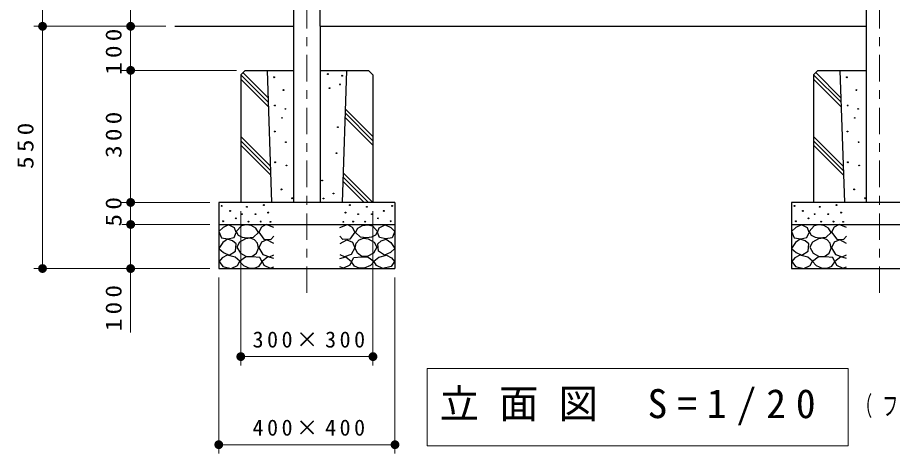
# Model space of a CAD drawing. Units: millimetres on the paper, scale 1:20. Extents: x -385 to 0, y 0 to 267.
# Drawn here: x -298.4 to -199.1, y 65.2 to 114.7 of the extents above; entities that cross this region are included whole.
import ezdxf

# ---------------------------------------------------------------- set-up
doc = ezdxf.new("R2010")
doc.units = ezdxf.units.MM
doc.linetypes.add('USER2', pattern=[6, 3, -1, 1, -1])
doc.layers.add('LY_1', color=7, linetype='Continuous', lineweight=13)
doc.styles.add('ＭＳ ゴシック', font='')
doc.styles.get('ＭＳ ゴシック').set_extended_font_data('MS Gothic')

# ---------------------------------------------------------------- blocks, each defined once
blk = doc.blocks.new('filled_dot')
at = {"color": 0, "linetype": 'Continuous', "lineweight": -2, "const_width": 1.25}
blk.add_lwpolyline([(-0.625, 0, 1), (0.625, 0, 1)], format="xyb", close=True, dxfattribs=at)

msp = doc.modelspace()

# ---------------------------------------------------------------- linework, layer by layer
at = {"layer": 'LY_1', "linetype": 'USER2'}
for p, q in [((-265.572, 83.438), (-265.572, 148.541)), ((-200.572, 83.438), (-200.572, 148.541))]:
    msp.add_line(p, q, dxfattribs=at)
at = {"layer": 'LY_1'}
for p, q in [((-295.572, 113.69), (-295.572, 143.69)), ((-285.572, 113.69), (-285.572, 143.44)), ((-281.572, 113.69), (-296.572, 113.69)), ((-295.572, 86.19), (-295.572, 113.69)), ((-281.572, 113.69), (-286.572, 113.69)), ((-285.572, 108.69), (-285.572, 113.69)), ((-273.572, 108.69), (-286.572, 108.69)), ((-285.572, 93.69), (-285.572, 108.69)), ((-269.968, 105.581), (-272.825, 108.438)), ((-204.968, 105.581), (-207.825, 108.438)), ((-269.951, 105.069), (-273.072, 108.19)), ((-269.934, 104.557), (-273.072, 107.695)), ((-204.951, 105.069), (-208.072, 108.19)), ((-204.934, 104.557), (-208.072, 107.695)), ((-258.072, 101.185), (-261.217, 104.33)), ((-258.072, 100.195), (-261.249, 103.372)), ((-258.072, 100.69), (-261.233, 103.851)), ((-269.71, 97.823), (-273.072, 101.185)), ((-269.693, 97.311), (-273.072, 100.69)), ((-204.71, 97.823), (-208.072, 101.185)), ((-204.693, 97.311), (-208.072, 100.69)), ((-269.676, 96.799), (-273.072, 100.195)), ((-204.676, 96.799), (-208.072, 100.195)), ((-258.572, 93.69), (-261.475, 96.593)), ((-258.077, 93.69), (-261.459, 97.072)), ((-259.067, 93.69), (-261.491, 96.114)), ((-276.572, 93.69), (-286.572, 93.69)), ((-285.572, 91.19), (-285.572, 93.69)), ((-273.072, 92.69), (-273.072, 75.19)), ((-258.072, 92.69), (-258.072, 75.19)), ((-276.572, 91.19), (-286.572, 91.19)), ((-285.572, 78.931), (-285.572, 91.19)), ((-286.572, 86.19), (-296.572, 86.19)), ((-276.572, 86.19), (-286.572, 86.19)), ((-275.572, 85.19), (-275.572, 65.19)), ((-255.572, 85.19), (-255.572, 65.19)), ((-258.072, 76.19), (-273.072, 76.19)), ((-251.925, 74.853), (-251.925, 66.053)), ((-204.125, 74.853), (-251.925, 74.853)), ((-204.125, 66.053), (-204.125, 74.853)), ((-255.572, 66.19), (-275.572, 66.19)), ((-251.925, 66.053), (-204.125, 66.053))]:
    msp.add_line(p, q, dxfattribs=at)
at = {"layer": 'LY_1', "lineweight": 25}
for p, q in [((-267.084, 142.891), (-267.084, 113.69)), ((-264.059, 113.69), (-264.059, 142.891)), ((-202.084, 142.891), (-202.084, 113.69)), ((-280.572, 113.69), (-267.084, 113.69)), ((-267.084, 113.69), (-267.084, 93.69)), ((-264.059, 113.69), (-202.084, 113.69)), ((-264.059, 113.69), (-264.059, 93.69)), ((-202.084, 113.69), (-202.084, 93.69)), ((-273.072, 108.19), (-272.572, 108.69)), ((-272.572, 108.69), (-267.084, 108.69)), ((-270.072, 108.69), (-269.572, 93.69)), ((-264.059, 108.69), (-258.572, 108.69)), ((-261.072, 108.69), (-261.572, 93.69)), ((-258.572, 108.69), (-258.072, 108.19)), ((-208.072, 108.19), (-207.572, 108.69)), ((-207.572, 108.69), (-202.084, 108.69)), ((-205.072, 108.69), (-204.572, 93.69)), ((-273.072, 108.19), (-273.072, 93.69)), ((-258.072, 108.19), (-258.072, 93.69)), ((-208.072, 108.19), (-208.072, 93.69)), ((-255.572, 93.69), (-275.572, 93.69)), ((-275.572, 93.69), (-275.572, 86.19)), ((-255.572, 93.69), (-255.572, 86.19)), ((-190.572, 93.69), (-210.572, 93.69)), ((-210.572, 93.69), (-210.572, 86.19)), ((-275.572, 91.19), (-255.572, 91.19)), ((-210.572, 91.19), (-190.572, 91.19)), ((-275.572, 86.19), (-255.572, 86.19)), ((-210.572, 86.19), (-190.572, 86.19))]:
    msp.add_line(p, q, dxfattribs=at)
for points in [[(-274.45, 91.16), (-275.083, 90.859), (-275.559, 90.384), (-275.258, 89.687), (-274.529, 89.544), (-273.832, 89.703), (-273.578, 90.289), (-273.768, 90.796)], [(-272.478, 91.165), (-273.005, 91.03), (-273.587, 90.395), (-273.357, 89.976), (-272.9, 89.738), (-272.384, 89.665), (-271.64, 89.732), (-271.073, 90.273), (-271.357, 90.773), (-271.89, 91.083)], [(-258.666, 91.165), (-258.139, 91.03), (-257.557, 90.395), (-257.787, 89.976), (-258.244, 89.738), (-258.76, 89.665), (-259.504, 89.732), (-260.071, 90.273), (-259.787, 90.773), (-259.254, 91.083)], [(-256.694, 91.16), (-256.061, 90.859), (-255.585, 90.384), (-255.886, 89.687), (-256.615, 89.544), (-257.312, 89.703), (-257.566, 90.289), (-257.376, 90.796)], [(-209.45, 91.16), (-210.083, 90.859), (-210.559, 90.384), (-210.258, 89.687), (-209.529, 89.544), (-208.832, 89.703), (-208.578, 90.289), (-208.768, 90.796)], [(-207.478, 91.165), (-208.005, 91.03), (-208.587, 90.395), (-208.357, 89.976), (-207.9, 89.738), (-207.384, 89.665), (-206.64, 89.732), (-206.073, 90.273), (-206.357, 90.773), (-206.89, 91.083)], [(-274.576, 89.513), (-275.115, 89.164), (-275.559, 88.483), (-275.052, 88.024), (-274.386, 87.707), (-273.689, 88.15), (-273.61, 88.99), (-274.018, 89.352)], [(-273.114, 87.948), (-272.492, 87.603), (-271.816, 87.556), (-271.303, 87.918), (-271.059, 88.516), (-271.171, 89.053), (-271.519, 89.462), (-271.985, 89.627), (-272.519, 89.57), (-273.209, 89.201), (-273.505, 88.624)], [(-258.03, 87.948), (-258.652, 87.603), (-259.328, 87.556), (-259.841, 87.918), (-260.085, 88.516), (-259.973, 89.053), (-259.625, 89.462), (-259.159, 89.627), (-258.625, 89.57), (-257.935, 89.201), (-257.639, 88.624)], [(-256.568, 89.513), (-256.029, 89.164), (-255.585, 88.483), (-256.092, 88.024), (-256.758, 87.707), (-257.455, 88.15), (-257.534, 88.99), (-257.126, 89.352)], [(-209.576, 89.513), (-210.115, 89.164), (-210.559, 88.483), (-210.052, 88.024), (-209.386, 87.707), (-208.689, 88.15), (-208.61, 88.99), (-209.018, 89.352)], [(-208.114, 87.948), (-207.492, 87.603), (-206.816, 87.556), (-206.303, 87.918), (-206.059, 88.516), (-206.171, 89.053), (-206.519, 89.462), (-206.985, 89.627), (-207.519, 89.57), (-208.209, 89.201), (-208.505, 88.624)], [(-274.617, 87.716), (-275.186, 87.397), (-275.524, 86.974), (-275.12, 86.408), (-274.178, 86.205), (-273.462, 86.524), (-273.189, 87.029), (-273.728, 87.485)], [(-271.762, 87.509), (-272.546, 87.468), (-273.208, 86.995), (-272.776, 86.536), (-272.086, 86.225), (-271.521, 86.217), (-270.978, 86.441), (-270.64, 86.968), (-270.897, 87.455)], [(-259.382, 87.509), (-258.598, 87.468), (-257.936, 86.995), (-258.368, 86.536), (-259.058, 86.225), (-259.623, 86.217), (-260.166, 86.441), (-260.504, 86.968), (-260.247, 87.455)], [(-256.527, 87.716), (-255.958, 87.397), (-255.62, 86.974), (-256.024, 86.408), (-256.966, 86.205), (-257.682, 86.524), (-257.955, 87.029), (-257.416, 87.485)], [(-209.617, 87.716), (-210.186, 87.397), (-210.524, 86.974), (-210.12, 86.408), (-209.178, 86.205), (-208.462, 86.524), (-208.189, 87.029), (-208.728, 87.485)], [(-206.762, 87.509), (-207.546, 87.468), (-208.208, 86.995), (-207.776, 86.536), (-207.086, 86.225), (-206.521, 86.217), (-205.978, 86.441), (-205.64, 86.968), (-205.897, 87.455)]]:
    msp.add_lwpolyline(points, close=True, dxfattribs=at)
for points in [[(-269.322, 90.855), (-270.177, 91.172), (-270.716, 90.903), (-271.033, 90.301), (-270.447, 89.54), (-269.671, 89.477), (-269.322, 89.873)], [(-261.822, 90.855), (-260.967, 91.172), (-260.428, 90.903), (-260.111, 90.301), (-260.697, 89.54), (-261.473, 89.477), (-261.822, 89.873)], [(-204.322, 90.855), (-205.177, 91.172), (-205.716, 90.903), (-206.033, 90.301), (-205.447, 89.54), (-204.671, 89.477), (-204.322, 89.873)], [(-269.338, 89.049), (-270.098, 89.445), (-270.732, 89.192), (-271.033, 88.542), (-270.589, 87.766), (-269.829, 87.528), (-269.338, 87.734)], [(-261.806, 89.049), (-261.046, 89.445), (-260.412, 89.192), (-260.111, 88.542), (-260.555, 87.766), (-261.315, 87.528), (-261.806, 87.734)], [(-204.338, 89.049), (-205.098, 89.445), (-205.732, 89.192), (-206.033, 88.542), (-205.589, 87.766), (-204.829, 87.528), (-204.338, 87.734)], [(-269.322, 87.322), (-269.987, 87.528), (-270.637, 86.974), (-270.463, 86.578), (-269.734, 86.213), (-269.322, 86.372)], [(-261.822, 87.322), (-261.157, 87.528), (-260.507, 86.974), (-260.681, 86.578), (-261.41, 86.213), (-261.822, 86.372)], [(-204.322, 87.322), (-204.987, 87.528), (-205.637, 86.974), (-205.463, 86.578), (-204.734, 86.213), (-204.322, 86.372)]]:
    msp.add_lwpolyline(points, dxfattribs=at)
for centre, radius in [((-263.192, 108.271), 0.05), ((-269.297, 107.902), 0.05), ((-261.567, 108.074), 0.05), ((-204.297, 107.902), 0.05), ((-268.214, 106.45), 0.05), ((-262.995, 106.671), 0.05), ((-261.813, 107.09), 0.05), ((-203.214, 106.45), 0.05), ((-269.198, 104.702), 0.05), ((-268.011, 104.309), 0.035), ((-204.198, 104.702), 0.05), ((-203.011, 104.309), 0.035), ((-268.394, 103.283), 0.035), ((-203.394, 103.283), 0.035), ((-262.059, 102.24), 0.05), ((-269.223, 101.748), 0.05), ((-204.223, 101.748), 0.05), ((-267.956, 100.534), 0.035), ((-202.956, 100.534), 0.035), ((-262.207, 99.286), 0.05), ((-269.174, 98.252), 0.05), ((-267.889, 97.893), 0.035), ((-204.174, 98.252), 0.05), ((-202.889, 97.893), 0.035), ((-263.832, 96.184), 0.05), ((-268.46, 95.174), 0.05), ((-262.552, 94.707), 0.05), ((-203.46, 95.174), 0.05), ((-275.242, 93.299), 0.05), ((-270.451, 93.395), 0.05), ((-267.229, 94.165), 0.05), ((-263.684, 94.14), 0.05), ((-260.693, 93.395), 0.05), ((-255.902, 93.299), 0.05), ((-210.242, 93.299), 0.05), ((-205.451, 93.395), 0.05), ((-202.229, 94.165), 0.05), ((-274.291, 92.729), 0.05), ((-272.945, 92.364), 0.05), ((-272.374, 93.188), 0.05), ((-271.397, 92.368), 0.05), ((-269.951, 92.543), 0.05), ((-261.193, 92.543), 0.05), ((-259.747, 92.368), 0.05), ((-258.77, 93.188), 0.05), ((-258.199, 92.364), 0.05), ((-256.853, 92.729), 0.05), ((-209.291, 92.729), 0.05), ((-207.945, 92.364), 0.05), ((-207.374, 93.188), 0.05), ((-206.397, 92.368), 0.05), ((-204.951, 92.543), 0.05), ((-275.083, 91.556), 0.05), ((-273.642, 91.889), 0.05), ((-272.2, 91.509), 0.05), ((-270.816, 91.516), 0.05), ((-269.708, 91.489), 0.05), ((-261.436, 91.489), 0.05), ((-260.328, 91.516), 0.05), ((-258.944, 91.509), 0.05), ((-257.502, 91.889), 0.05), ((-256.061, 91.556), 0.05), ((-210.083, 91.556), 0.05), ((-208.642, 91.889), 0.05), ((-207.2, 91.509), 0.05), ((-205.816, 91.516), 0.05), ((-204.708, 91.489), 0.05)]:
    msp.add_circle(centre, radius, dxfattribs=at)

# ---------------------------------------------------------------- block references
at = {"layer": 'LY_1', "xscale": 0.4, "yscale": 0.4}
for p, rotation in [((-295.572, 113.69), 90), ((-295.572, 113.69), 270), ((-285.572, 113.69), 270), ((-285.572, 113.69), 90), ((-285.572, 108.69), 270), ((-285.572, 108.69), 90), ((-285.572, 93.69), 90), ((-285.572, 93.69), 270), ((-285.572, 91.19), 90), ((-285.572, 91.19), 270), ((-295.572, 86.19), 90), ((-285.572, 86.19), 90), ((-258.072, 76.19), 180), ((-255.572, 66.19), 180)]:
    msp.add_blockref('filled_dot', p, dxfattribs=dict(at, rotation=rotation))
for p in [(-273.072, 76.19), (-275.572, 66.19)]:
    msp.add_blockref('filled_dot', p, dxfattribs=at)

# ---------------------------------------------------------------- texts
at = {"layer": 'LY_1', "char_height": 1.833, "attachment_point": 8, "rotation": 90, "style": 'ＭＳ ゴシック'}
for s, insert in [('\\T1.33;\\W1.15;100', (-286.572, 111.034)), ('\\T1.33;\\W1.15;300', (-286.572, 101.607)), ('\\T1.33;\\W1.15;550', (-296.572, 100.355)), ('\\T1.34;\\W1.15;50', (-286.572, 92.868)), ('\\T1.33;\\W1.15;100', (-286.572, 81.931))]:
    msp.add_mtext(s, dxfattribs=dict(at, insert=insert))
at = {"layer": 'LY_1', "style": 'ＭＳ ゴシック'}
for s, insert, char_height, attachment_point in [('\\T1.32;300×300', (-265.152, 77.19), 1.833, 8), ('\\T1.5;立面図\\~S=1/20', (-250.525, 70.453), 3.299, 4), ('\\T1.64;\\W0.6;（フェンス内側）', (-203.215, 70.453), 2.199, 4), ('\\T1.32;400×400', (-265.152, 67.19), 1.833, 8)]:
    msp.add_mtext(s, dxfattribs=dict(at, insert=insert, char_height=char_height, attachment_point=attachment_point))

doc.saveas('drawing.dxf')
